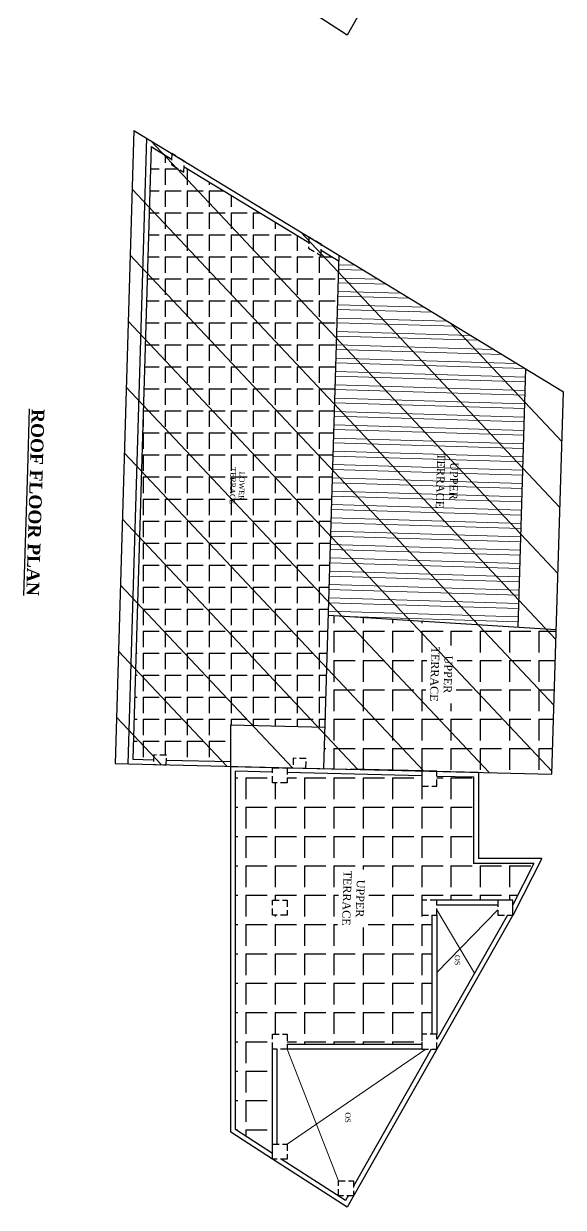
# Model space of a CAD drawing. Header units: inches. Extents: x 4069 to 291496, y -47643 to 12535.
# Drawn here: x 143035 to 143541, y -20245 to -19135 of the extents above; entities that cross this region are included whole.
import ezdxf

# ---------------------------------------------------------------- set-up
doc = ezdxf.new("R2010")
doc.units = ezdxf.units.IN
doc.header["$LTSCALE"] = 5
doc.header["$MEASUREMENT"] = 0
doc.linetypes.add('HIDDEN', pattern=[0.375, 0.25, -0.125])
doc.layers.add('A-WALL', color=7, linetype='Continuous', lineweight=9)
doc.layers.add('TEXT', color=6, linetype='Continuous')
doc.layers.add('WALL', color=7, linetype='Continuous')
doc.styles.add('ordinary', font='times.ttf')
pattern_1 = [(270, (166453.402, 106107.835), (27.5, -1e-14), [20, -7.5]), (360, (166453.402, 106107.835), (1e-14, 27.5), [20, -7.5])]

msp = doc.modelspace()

# ---------------------------------------------------------------- hatches: boundary and pattern name
at = {"layer": 'A-WALL', "ltscale": 5}
h = msp.add_hatch(dxfattribs=at)
h.set_pattern_fill('STEEL', color=254, scale=100, angle=313.28998543, style=0)
h.set_pattern_definition([(358.28999, (144665.41, -5624.435), (0.373012, 12.494433), []), (358.28999, (144669.959, -5620.149), (0.373012, 12.494433), [])])
h.paths.add_polyline_path([(143445.03071, -19539.05684), (143443.43054, -19592.64416), (143419.52357, -19591.93027), (143421.12374, -19538.34295)], flags=24)
h.paths.add_polyline_path([(143498.73336, -19701.25962), (143505.96612, -19458.9906), (143331.06144, -19352.65304), (143320.99072, -19689.98265)])
at = {"layer": 'WALL', "linetype": 'ByBlock', "ltscale": 5, "true_color": 0xf8991e}
h = msp.add_hatch(dxfattribs=at)
h.set_pattern_fill('ANSI31', color=30, scale=350, angle=268.28998543)
h.set_pattern_definition([(313.29, (146697.085, -11074.747), (31.8453, 29.99899), [])])
h.paths.add_polyline_path([(143138.46977, -19235.56224), (143541.3401, -19480.49707), (143530.64697, -19838.67477), (143120.75431, -19828.96058)])
h = msp.add_hatch(dxfattribs=at)
h.set_pattern_fill('ANGLE', color=30, scale=75, angle=270)
h.set_pattern_definition([(270, (166453.402, 106107.835), (20.625, -9e-15), [15, -5.625]), (360, (166453.402, 106107.835), (1e-14, 20.625), [15, -5.625])])
h.paths.add_polyline_path([(143243.87337, -19551.04755), (143242.80659, -19586.77244), (143226.86861, -19586.29651), (143227.93539, -19550.57163)], flags=24)
h.paths.add_polyline_path([(143229.33668, -19792.52296), (143317.86682, -19794.62107), (143330.90702, -19357.82556), (143314.20264, -19347.66973), (143314.04822, -19352.84225), (143302.25689, -19345.67343), (143302.41131, -19340.5009), (143185.48066, -19269.41006), (143185.32623, -19274.58259), (143173.53491, -19267.41376), (143173.68933, -19262.24124), (143154.52842, -19250.5919), (143137.38428, -19824.85344), (143156.87917, -19825.31545), (143157.01346, -19820.81737), (143169.01032, -19821.10169), (143168.87603, -19825.59977), (143229.33668, -19827.03265)])
h = msp.add_hatch(dxfattribs=at)
h.set_pattern_fill('ANGLE', color=30, scale=100, angle=270)
h.set_pattern_definition(pattern_1)
h.paths.add_polyline_path([(143413.54277, -19717.62451), (143411.92501, -19771.80098), (143440.42618, -19772.65205), (143442.04395, -19718.47559)], flags=16)
h.paths.add_polyline_path([(143461.61901, -19837.03885), (143530.64697, -19838.67477), (143534.68131, -19703.54036), (143320.99072, -19689.98265), (143316.703, -19833.60444)])
h = msp.add_hatch(dxfattribs=at)
h.set_pattern_fill('ANGLE', color=30, scale=100, angle=270)
h.set_pattern_definition(pattern_1)
h.paths.add_polyline_path([(143408.61901, -20092.06763), (143408.61901, -20082.56763), (143418.11901, -20082.56763), (143418.11901, -19971.00084), (143408.61901, -19971.00084), (143408.61901, -19957.00084), (143422.61901, -19957.00084), (143494.00241, -19957.00084), (143494.00241, -19961.24687), (143513.70517, -19922.50084), (143457.11901, -19922.50084), (143457.11901, -19841.43347), (143422.61901, -19840.61584), (143422.61901, -19850.11458), (143408.61901, -19850.11458), (143408.61901, -19840.28405), (143282.33668, -19837.29124), (143282.33668, -19846.78998), (143268.33668, -19846.78998), (143268.33668, -19836.95945), (143233.83668, -19836.14182), (143233.83668, -20171.92592), (143268.33668, -20194.21916), (143268.33668, -20096.56763), (143268.33668, -20082.56763), (143282.33668, -20082.56763), (143282.33668, -20092.06763)])
h.paths.add_polyline_path([(143282.33668, -19957.00084), (143282.33668, -19971.00084), (143268.33668, -19971.00084), (143268.33668, -19957.00084)], flags=16)
h.paths.add_polyline_path([(143331.13596, -19927.64205), (143329.5182, -19981.81852), (143358.01937, -19982.66959), (143359.63714, -19928.49313)], flags=16)

# ---------------------------------------------------------------- linework, layer by layer
at = {"layer": 'A-WALL', "lineweight": 30}
for p, q in [((143422.61901, -18997.80397), (143338.34279, -19146.04986)), ((143338.34279, -19146.04986), (143268.33668, -19100.81324)), ((143138.46977, -19235.56224), (143120.75431, -19828.96058)), ((143138.46977, -19235.56224), (143541.3401, -19480.49707)), ((143150.2611, -19242.73107), (143132.75117, -19829.2449)), ((143154.52842, -19250.5919), (143137.38428, -19824.85344)), ((143154.52842, -19250.5919), (143173.68933, -19262.24124)), ((143185.48066, -19269.41006), (143302.41131, -19340.5009)), ((143314.20264, -19347.66973), (143330.90702, -19357.82556)), ((143316.703, -19833.60444), (143331.06144, -19352.65304)), ((143505.96612, -19458.9906), (143498.73336, -19701.25962)), ((143530.64697, -19838.67477), (143541.3401, -19480.49707)), ((143534.68131, -19703.54036), (143320.99072, -19689.98265)), ((143229.33668, -20174.37584), (143229.33668, -19792.52296)), ((143229.33668, -19792.52296), (143317.86682, -19794.62107)), ((143137.38428, -19824.85344), (143156.87917, -19825.31545)), ((143168.87603, -19825.59977), (143229.33668, -19827.03265)), ((143120.75431, -19828.96058), (143530.64697, -19838.67477)), ((143229.33668, -19831.53391), (143458.66582, -19836.96886)), ((143233.83668, -20171.92592), (143233.83668, -19836.14182)), ((143268.33668, -19836.95945), (143233.83668, -19836.14182)), ((143422.61901, -19836.11458), (143341.70745, -19834.19703)), ((143422.61901, -19836.11458), (143461.61901, -19837.03885)), ((143408.61901, -19840.28405), (143282.33668, -19837.29124)), ((143422.61901, -19840.61584), (143457.11901, -19841.43347)), ((143457.11901, -19841.43347), (143457.11901, -19922.50084)), ((143461.61901, -19837.03885), (143461.61901, -19918.00084)), ((143513.70517, -19922.50084), (143457.11901, -19922.50084)), ((143521.04186, -19918.00084), (143461.61901, -19918.00084)), ((143513.70517, -19922.50084), (143494.00241, -19961.24687)), ((143521.04186, -19918.00084), (143494.84025, -19969.52703)), ((143494.00241, -19957.00084), (143422.61901, -19957.00084)), ((143494.00241, -19971.00084), (143494.00241, -19957.00084)), ((143480.00241, -19961.50084), (143422.61901, -19961.50084)), ((143494.84025, -19969.52703), (143494.00241, -19971.00084)), ((143418.11901, -20082.56763), (143418.11901, -19971.00084)), ((143494.00241, -19971.00084), (143422.61901, -20096.56763)), ((143488.82608, -19971.00084), (143422.61901, -20087.46222)), ((143422.61901, -19971.00084), (143422.61901, -20082.56763)), ((143268.33668, -20199.5769), (143268.33668, -20096.56763)), ((143272.83668, -20185.5769), (143272.83668, -20096.56763)), ((143408.61901, -20096.56763), (143281.83668, -20096.56763)), ((143408.61901, -20092.06763), (143282.33668, -20092.06763)), ((143422.61901, -20096.56763), (143338.34279, -20244.81351)), ((143417.44268, -20096.56763), (143344.51616, -20224.84886)), ((143268.33668, -20199.5769), (143229.33668, -20174.37584)), ((143268.33668, -20194.21916), (143233.83668, -20171.92592)), ((143338.34279, -20244.81351), (143268.33668, -20199.5769)), ((143336.78466, -20238.44894), (143276.62808, -20199.5769)), ((143339.33983, -20233.95427), (143336.78466, -20238.44894))]:
    msp.add_line(p, q, dxfattribs=at)
at = {"layer": 'A-WALL', "ltscale": 5}
for p, q in [((143422.61901, -19966.00084), (143457.89924, -20025.40262)), ((143480.00241, -19966.00084), (143422.61901, -20024.67882)), ((143282.33668, -20185.5769), (143412.26635, -20096.56763)), ((143282.33668, -20096.56763), (143330.51616, -20219.95427))]:
    msp.add_line(p, q, dxfattribs=at)
at = {"layer": 'WALL', "color": 2, "linetype": 'HIDDEN', "ltscale": 5}
for points in [[(143173.84375, -19257.06871), (143173.53491, -19267.41376), (143185.32623, -19274.58259), (143185.63508, -19264.23754)], [(143302.56573, -19335.32838), (143302.25689, -19345.67343), (143314.04822, -19352.84225), (143314.35706, -19342.4972)], [(143169.01032, -19821.10169), (143157.01346, -19820.81737), (143156.74488, -19829.81353), (143168.74174, -19830.09785)], [(143299.97602, -19824.20549), (143287.97916, -19823.92117), (143287.71059, -19832.91734), (143299.70745, -19833.20165)], [(143299.97602, -19824.20549), (143287.97916, -19823.92117), (143287.71059, -19832.91734), (143299.70745, -19833.20165)], [(143282.33668, -19832.78998), (143282.33668, -19846.78998), (143268.33668, -19846.78998), (143268.33668, -19832.78998)], [(143408.61901, -19836.11458), (143408.61901, -19850.11458), (143422.61901, -19850.11458), (143422.61901, -19836.11458)], [(143282.33668, -19957.00084), (143282.33668, -19971.00084), (143268.33668, -19971.00084), (143268.33668, -19957.00084)], [(143408.61901, -19957.00084), (143408.61901, -19971.00084), (143422.61901, -19971.00084), (143422.61901, -19957.00084)], [(143480.00241, -19957.00084), (143480.00241, -19971.00084), (143494.00241, -19971.00084), (143494.00241, -19957.00084)], [(143282.33668, -20082.56763), (143282.33668, -20096.56763), (143268.33668, -20096.56763), (143268.33668, -20082.56763)], [(143408.61901, -20082.56763), (143408.61901, -20096.56763), (143422.61901, -20096.56763), (143422.61901, -20082.56763)], [(143282.33668, -20185.5769), (143282.33668, -20199.5769), (143268.33668, -20199.5769), (143268.33668, -20185.5769)], [(143344.51616, -20219.95427), (143344.51616, -20233.95427), (143330.51616, -20233.95427), (143330.51616, -20219.95427)]]:
    msp.add_lwpolyline(points, close=True, dxfattribs=at)

# ---------------------------------------------------------------- texts
at = {"layer": 'TEXT', "style": 'ordinary'}
for p in [(143439.50775, -20008.23648), (143336.67709, -20155.78917)]:
    msp.add_text('OS', height=5, rotation=270, dxfattribs=at).set_placement(p)
at = {"layer": 'TEXT', "insert": (143039.78242, -19583.9404), "char_height": 12, "width": 219.8150831, "attachment_point": 8, "rotation": 268.28959735, "style": 'ordinary'}
msp.add_mtext('{\\fTimes New Roman|b1|i0|c0|p18;\\LROOF FLOOR PLAN}', dxfattribs=at)
at = {"layer": 'TEXT', "attachment_point": 8, "rotation": 268.28959735, "style": 'ordinary'}
for s, insert, char_height in [('UPPER\\PTERRACE', (143422.24643, -19563.56984), 7.5), ('LOWER\\PTERRACE', (143228.65144, -19568.47138), 5), ('UPPER\\PTERRACE', (143416.83368, -19744.87574), 7.5), ('UPPER\\PTERRACE', (143334.42687, -19954.89328), 7.5)]:
    msp.add_mtext_dynamic_manual_height_columns(s, width=101.5687276, gutter_width=1720.71691, heights=[0], dxfattribs=dict(at, insert=insert, char_height=char_height))

doc.saveas('drawing.dxf')
